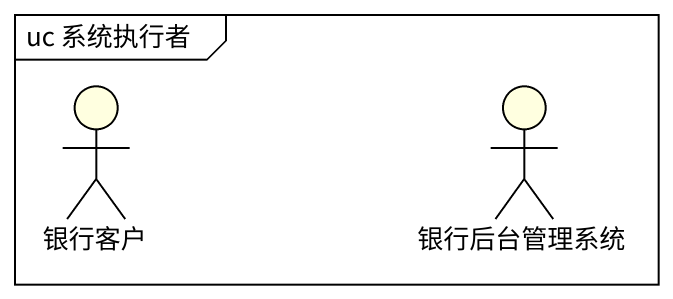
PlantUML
@startuml
mainframe uc 系统执行者
actor 银行客户 #FFFFE0
actor 银行后台管理系统 #FFFFE0
@enduml
